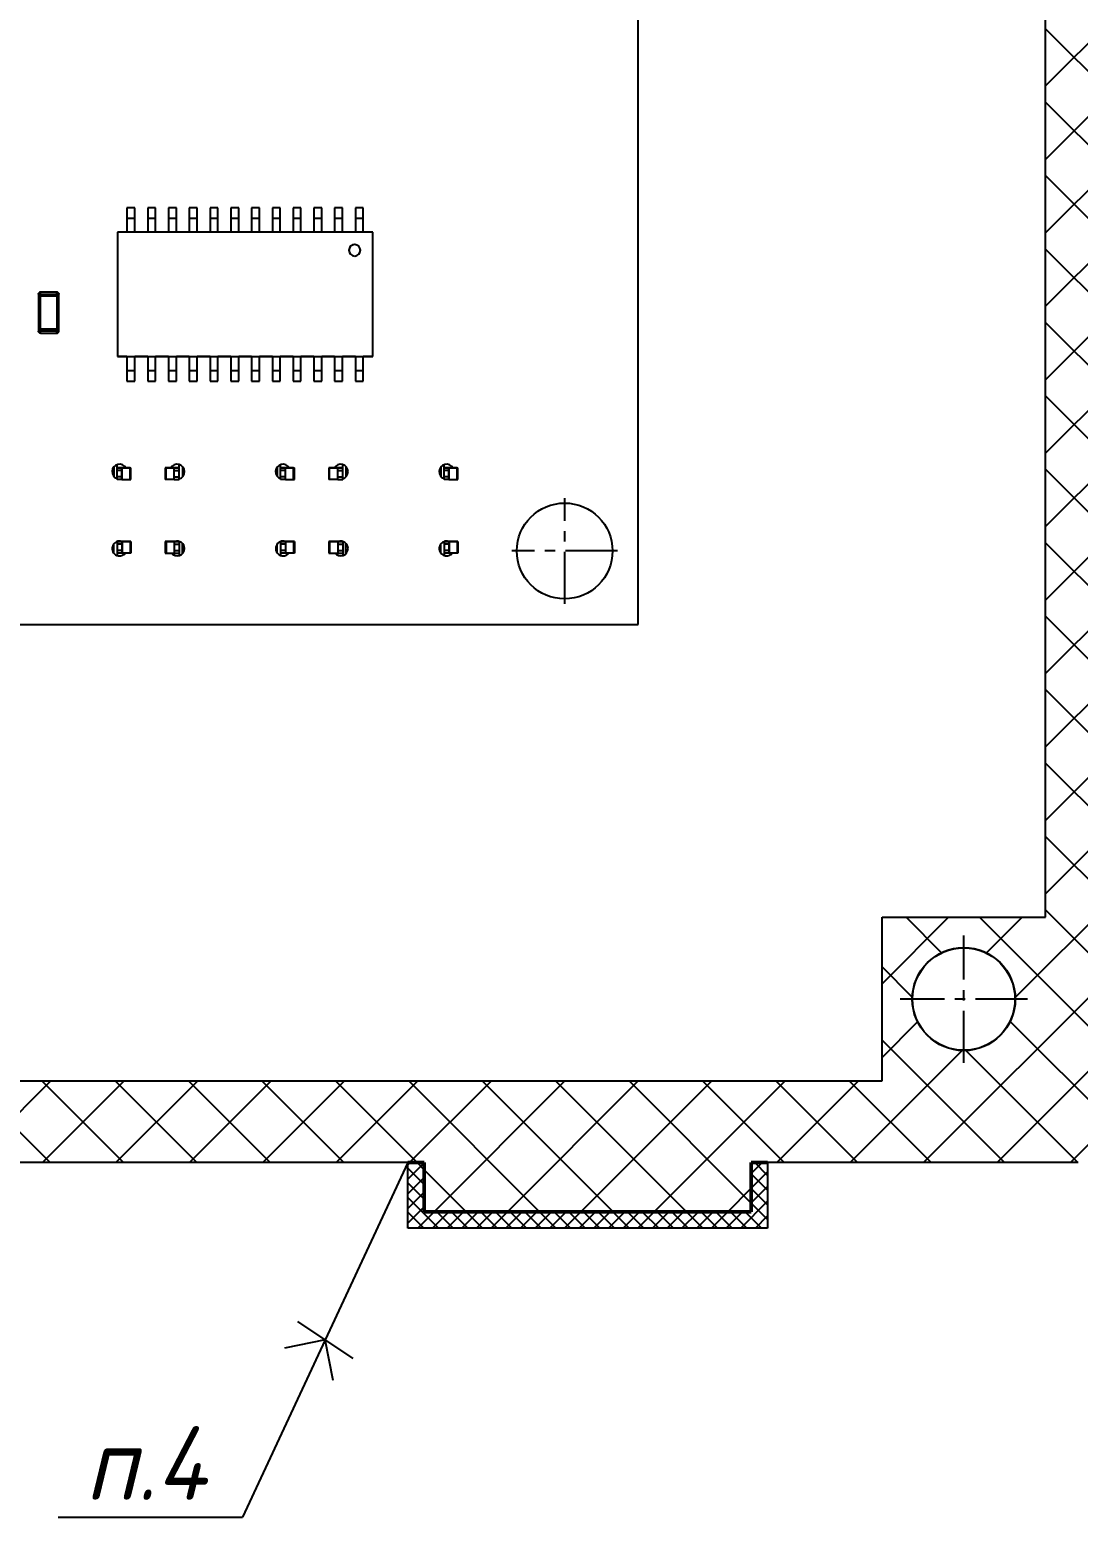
# Model space of a CAD drawing. Header units: millimetres. Extents: x -963 to 6509, y -1367 to 453.
# Drawn here: x 5629.6 to 5693.7, y -372.1 to -281.2 of the extents above; entities that cross this region are included whole.
import ezdxf

# ---------------------------------------------------------------- set-up
doc = ezdxf.new("R2010")
doc.units = ezdxf.units.MM
doc.header["$LTSCALE"] = 0.5
doc.linetypes.add('CENTER', pattern=[10.16, 6.35, -1.27, 1.27, -1.27])
doc.layers.get('0').update_dxf_attribs({"lineweight": 60})
doc.layers.add('3-размеры', color=6, linetype='Continuous')
doc.styles.get("Standard").update_dxf_attribs({"font": 'isocpeui.ttf', "width": 0.9})

msp = doc.modelspace()

# ---------------------------------------------------------------- hatches: boundary and pattern name
at = {"linetype": 'Continuous', "lineweight": 25}
h = msp.add_hatch(dxfattribs=at)
h.set_pattern_fill('ANSI37', style=0)
edge = h.paths.add_edge_path(flags=0)
edge.add_line((5693.734, -230.456), (5529.734, -230.456))
edge.add_arc((5529.734, -233.456), 3, 90, 180)
edge.add_line((5526.734, -233.456), (5526.734, -347.456))
edge.add_arc((5529.734, -347.456), 3, 180, 270)
edge.add_line((5529.734, -350.456), (5549.734, -350.456))
edge.add_line((5549.734, -350.456), (5549.734, -353.456))
edge.add_line((5549.734, -353.456), (5569.734, -353.456))
edge.add_line((5569.734, -353.456), (5569.734, -350.456))
edge.add_line((5569.734, -350.456), (5653.734, -350.456))
edge.add_line((5653.734, -350.456), (5653.734, -353.456))
edge.add_line((5653.734, -353.456), (5673.734, -353.456))
edge.add_line((5673.734, -353.456), (5673.734, -350.456))
edge.add_line((5673.734, -350.456), (5693.734, -350.456))
edge.add_arc((5693.734, -347.456), 3, 270, 360)
edge.add_line((5696.734, -347.456), (5696.734, -233.456))
edge.add_arc((5693.734, -233.456), 3, 0, 90)
edge = h.paths.add_edge_path(flags=0)
edge.add_arc((5686.734, -340.456), 3.15, 0, 360)
edge = h.paths.add_edge_path(flags=0)
edge.add_arc((5536.734, -340.456), 3.15, 0, 360)
edge = h.paths.add_edge_path(flags=0)
edge.add_arc((5536.734, -240.456), 3.15, 0, 360)
edge = h.paths.add_edge_path(flags=0)
edge.add_arc((5686.734, -240.456), 3.15, 0, 360)
h.paths.add_polyline_path([(5531.734, -245.456), (5541.734, -245.456), (5541.734, -235.456), (5681.734, -235.456), (5681.734, -245.456), (5691.734, -245.456), (5691.734, -335.456), (5681.734, -335.456), (5681.734, -345.456), (5541.734, -345.456), (5541.734, -335.456), (5531.734, -335.456)], flags=0)
h = msp.add_hatch(dxfattribs=at)
h.set_pattern_fill('ANSI37', scale=0.2, angle=90, style=0)
h.paths.add_polyline_path([(5652.734, -354.456), (5674.734, -354.456), (5674.734, -350.456), (5673.734, -350.456), (5673.734, -353.456), (5653.734, -353.456), (5653.734, -350.456), (5652.734, -350.456)], flags=0)

# ---------------------------------------------------------------- linework, layer by layer
at = {"color": 7, "linetype": 'Continuous', "lineweight": 25}
for p, q in [((5691.734, -335.456), (5691.734, -245.456)), ((5666.825, -317.558), (5666.825, -252.558)), ((5636.039, -292.074), (5635.559, -292.074)), ((5635.559, -292.074), (5635.559, -292.728)), ((5635.559, -292.728), (5635.559, -293.574)), ((5636.039, -292.728), (5635.559, -292.728)), ((5636.039, -292.728), (5636.039, -292.074)), ((5636.039, -293.574), (5636.039, -292.728)), ((5637.309, -292.074), (5636.829, -292.074)), ((5636.829, -292.074), (5636.829, -292.728)), ((5636.829, -292.728), (5636.829, -293.574)), ((5637.309, -292.728), (5636.829, -292.728)), ((5637.309, -292.728), (5637.309, -292.074)), ((5637.309, -293.574), (5637.309, -292.728)), ((5638.579, -292.074), (5638.099, -292.074)), ((5638.099, -292.074), (5638.099, -292.728)), ((5638.099, -292.728), (5638.099, -293.574)), ((5638.579, -292.728), (5638.099, -292.728)), ((5638.579, -292.728), (5638.579, -292.074)), ((5638.579, -293.574), (5638.579, -292.728)), ((5639.849, -292.074), (5639.369, -292.074)), ((5639.369, -292.074), (5639.369, -292.728)), ((5639.369, -292.728), (5639.369, -293.574)), ((5639.849, -292.728), (5639.369, -292.728)), ((5639.849, -292.728), (5639.849, -292.074)), ((5639.849, -293.574), (5639.849, -292.728)), ((5641.119, -292.074), (5640.639, -292.074)), ((5640.639, -292.074), (5640.639, -292.728)), ((5640.639, -292.728), (5640.639, -293.574)), ((5641.119, -292.728), (5640.639, -292.728)), ((5641.119, -292.728), (5641.119, -292.074)), ((5641.119, -293.574), (5641.119, -292.728)), ((5642.389, -292.074), (5641.909, -292.074)), ((5641.909, -292.074), (5641.909, -292.728)), ((5641.909, -292.728), (5641.909, -293.574)), ((5642.389, -292.728), (5641.909, -292.728)), ((5642.389, -292.728), (5642.389, -292.074)), ((5642.389, -293.574), (5642.389, -292.728)), ((5643.659, -292.074), (5643.179, -292.074)), ((5643.179, -292.074), (5643.179, -292.728)), ((5643.179, -292.728), (5643.179, -293.574)), ((5643.659, -292.728), (5643.179, -292.728)), ((5643.659, -292.728), (5643.659, -292.074)), ((5643.659, -293.574), (5643.659, -292.728)), ((5644.929, -292.074), (5644.449, -292.074)), ((5644.449, -292.074), (5644.449, -292.728)), ((5644.449, -292.728), (5644.449, -293.574)), ((5644.929, -292.728), (5644.449, -292.728)), ((5644.929, -292.728), (5644.929, -292.074)), ((5644.929, -293.574), (5644.929, -292.728)), ((5646.199, -292.074), (5645.719, -292.074)), ((5645.719, -292.074), (5645.719, -292.728)), ((5645.719, -292.728), (5645.719, -293.574)), ((5646.199, -292.728), (5645.719, -292.728)), ((5646.199, -292.728), (5646.199, -292.074)), ((5646.199, -293.574), (5646.199, -292.728)), ((5647.469, -292.074), (5646.989, -292.074)), ((5646.989, -292.074), (5646.989, -292.728)), ((5646.989, -292.728), (5646.989, -293.574)), ((5647.469, -292.728), (5646.989, -292.728)), ((5647.469, -292.728), (5647.469, -292.074)), ((5647.469, -293.574), (5647.469, -292.728)), ((5648.739, -292.074), (5648.259, -292.074)), ((5648.259, -292.074), (5648.259, -292.728)), ((5648.259, -292.728), (5648.259, -293.574)), ((5648.739, -292.728), (5648.259, -292.728)), ((5648.739, -292.728), (5648.739, -292.074)), ((5648.739, -293.574), (5648.739, -292.728)), ((5650.009, -292.074), (5649.529, -292.074)), ((5649.529, -292.074), (5649.529, -292.728)), ((5649.529, -292.728), (5649.529, -293.574)), ((5650.009, -292.728), (5649.529, -292.728)), ((5650.009, -292.728), (5650.009, -292.074)), ((5650.009, -293.574), (5650.009, -292.728)), ((5634.984, -293.574), (5634.984, -301.174)), ((5650.584, -293.574), (5634.984, -293.574)), ((5650.584, -301.174), (5650.584, -293.574)), ((5630.147, -297.359), (5630.147, -297.484)), ((5630.272, -297.359), (5631.267, -297.359)), ((5630.272, -297.484), (5630.272, -297.359)), ((5631.266, -297.233), (5630.273, -297.233)), ((5631.267, -297.359), (5631.267, -297.484)), ((5631.392, -297.484), (5631.392, -297.359)), ((5630.147, -297.484), (5630.147, -299.491)), ((5630.272, -297.484), (5630.147, -297.484)), ((5630.272, -299.491), (5630.272, -297.484)), ((5631.267, -297.484), (5630.272, -297.484)), ((5631.267, -297.484), (5631.267, -299.491)), ((5631.392, -297.484), (5631.267, -297.484)), ((5631.392, -299.491), (5631.392, -297.484)), ((5630.147, -299.491), (5630.147, -299.616)), ((5630.272, -299.491), (5630.147, -299.491)), ((5630.272, -299.616), (5630.272, -299.491)), ((5631.267, -299.491), (5630.272, -299.491)), ((5631.267, -299.616), (5630.272, -299.616)), ((5630.273, -299.742), (5631.266, -299.742)), ((5631.267, -299.491), (5631.267, -299.616)), ((5631.392, -299.491), (5631.267, -299.491)), ((5631.392, -299.616), (5631.392, -299.491)), ((5634.984, -301.174), (5650.584, -301.174)), ((5635.559, -301.174), (5634.984, -301.174)), ((5635.559, -301.174), (5635.559, -302.02)), ((5636.829, -301.174), (5636.039, -301.174)), ((5636.039, -302.02), (5636.039, -301.174)), ((5636.829, -301.174), (5636.829, -302.02)), ((5638.099, -301.174), (5637.309, -301.174)), ((5637.309, -302.02), (5637.309, -301.174)), ((5638.099, -301.174), (5638.099, -302.02)), ((5639.369, -301.174), (5638.579, -301.174)), ((5638.579, -302.02), (5638.579, -301.174)), ((5639.369, -301.174), (5639.369, -302.02)), ((5640.639, -301.174), (5639.849, -301.174)), ((5639.849, -302.02), (5639.849, -301.174)), ((5640.639, -301.174), (5640.639, -302.02)), ((5641.909, -301.174), (5641.119, -301.174)), ((5641.119, -302.02), (5641.119, -301.174)), ((5641.909, -301.174), (5641.909, -302.02)), ((5643.179, -301.174), (5642.389, -301.174)), ((5642.389, -302.02), (5642.389, -301.174)), ((5643.179, -301.174), (5643.179, -302.02)), ((5644.449, -301.174), (5643.659, -301.174)), ((5643.659, -302.02), (5643.659, -301.174)), ((5644.449, -301.174), (5644.449, -302.02)), ((5645.719, -301.174), (5644.929, -301.174)), ((5644.929, -302.02), (5644.929, -301.174)), ((5645.719, -301.174), (5645.719, -302.02)), ((5646.989, -301.174), (5646.199, -301.174)), ((5646.199, -302.02), (5646.199, -301.174)), ((5646.989, -301.174), (5646.989, -302.02)), ((5648.259, -301.174), (5647.469, -301.174)), ((5647.469, -302.02), (5647.469, -301.174)), ((5648.259, -301.174), (5648.259, -302.02)), ((5649.529, -301.174), (5648.739, -301.174)), ((5648.739, -302.02), (5648.739, -301.174)), ((5649.529, -301.174), (5649.529, -302.02)), ((5650.584, -301.174), (5650.009, -301.174)), ((5650.009, -302.02), (5650.009, -301.174)), ((5635.559, -302.02), (5636.039, -302.02)), ((5635.559, -302.02), (5635.559, -302.674)), ((5635.559, -302.674), (5636.039, -302.674)), ((5636.039, -302.674), (5636.039, -302.02)), ((5636.829, -302.02), (5637.309, -302.02)), ((5636.829, -302.02), (5636.829, -302.674)), ((5636.829, -302.674), (5637.309, -302.674)), ((5637.309, -302.674), (5637.309, -302.02)), ((5638.099, -302.02), (5638.579, -302.02)), ((5638.099, -302.02), (5638.099, -302.674)), ((5638.099, -302.674), (5638.579, -302.674)), ((5638.579, -302.674), (5638.579, -302.02)), ((5638.579, -302.674), (5638.579, -302.674)), ((5639.369, -302.02), (5639.849, -302.02)), ((5639.369, -302.02), (5639.369, -302.674)), ((5639.369, -302.674), (5639.849, -302.674)), ((5639.849, -302.674), (5639.849, -302.02)), ((5640.639, -302.02), (5641.119, -302.02)), ((5640.639, -302.02), (5640.639, -302.674)), ((5640.639, -302.674), (5641.119, -302.674)), ((5641.119, -302.674), (5641.119, -302.02)), ((5641.909, -302.02), (5642.389, -302.02)), ((5641.909, -302.02), (5641.909, -302.674)), ((5641.909, -302.674), (5642.389, -302.674)), ((5642.389, -302.674), (5642.389, -302.02)), ((5643.179, -302.02), (5643.659, -302.02)), ((5643.179, -302.02), (5643.179, -302.674)), ((5643.179, -302.674), (5643.659, -302.674)), ((5643.659, -302.674), (5643.659, -302.02)), ((5644.449, -302.02), (5644.929, -302.02)), ((5644.449, -302.02), (5644.449, -302.674)), ((5644.449, -302.674), (5644.929, -302.674)), ((5644.929, -302.674), (5644.929, -302.02)), ((5645.719, -302.02), (5646.199, -302.02)), ((5645.719, -302.02), (5645.719, -302.674)), ((5645.719, -302.674), (5646.199, -302.674)), ((5646.199, -302.674), (5646.199, -302.02)), ((5646.989, -302.02), (5647.469, -302.02)), ((5646.989, -302.02), (5646.989, -302.674)), ((5646.989, -302.674), (5647.469, -302.674)), ((5647.469, -302.674), (5647.469, -302.02)), ((5648.259, -302.02), (5648.739, -302.02)), ((5648.259, -302.02), (5648.259, -302.674)), ((5648.259, -302.674), (5648.739, -302.674)), ((5648.739, -302.674), (5648.739, -302.02)), ((5649.529, -302.02), (5650.009, -302.02)), ((5649.529, -302.02), (5649.529, -302.674)), ((5649.529, -302.674), (5650.009, -302.674)), ((5650.009, -302.674), (5650.009, -302.02)), ((5634.95, -307.983), (5634.95, -307.784)), ((5635.25, -307.983), (5634.95, -307.983)), ((5634.95, -308.141), (5634.95, -307.983)), ((5635.002, -307.983), (5634.95, -307.983)), ((5634.95, -307.983), (5634.994, -307.983)), ((5635.25, -308.141), (5634.95, -308.141)), ((5634.95, -308.526), (5634.95, -308.141)), ((5634.994, -307.983), (5635.494, -307.983)), ((5635.493, -307.983), (5635.002, -307.983)), ((5635.25, -308.141), (5635.25, -307.983)), ((5635.25, -307.983), (5635.256, -307.983)), ((5635.258, -307.983), (5635.25, -307.983)), ((5635.25, -308.526), (5635.25, -308.141)), ((5635.256, -307.983), (5635.757, -307.983)), ((5635.749, -307.983), (5635.258, -307.983)), ((5635.258, -308.683), (5635.258, -307.983)), ((5635.493, -307.983), (5635.5, -307.983)), ((5635.749, -307.983), (5635.8, -307.983)), ((5635.749, -308.683), (5635.749, -307.983)), ((5635.8, -308.683), (5635.8, -307.983)), ((5637.9, -307.983), (5637.9, -308.683)), ((5637.952, -307.983), (5637.9, -307.983)), ((5638.444, -307.983), (5637.944, -307.983)), ((5637.952, -307.983), (5638.443, -307.983)), ((5637.952, -308.683), (5637.952, -307.983)), ((5638.208, -307.983), (5638.2, -307.983)), ((5638.707, -307.983), (5638.206, -307.983)), ((5638.208, -307.983), (5638.699, -307.983)), ((5638.443, -307.983), (5638.45, -307.983)), ((5638.443, -308.683), (5638.443, -307.983)), ((5638.45, -307.983), (5638.444, -307.983)), ((5638.45, -307.983), (5638.75, -307.983)), ((5638.45, -308.141), (5638.45, -307.983)), ((5638.45, -308.141), (5638.75, -308.141)), ((5638.45, -308.526), (5638.45, -308.141)), ((5638.699, -307.983), (5638.75, -307.983)), ((5638.75, -307.983), (5638.707, -307.983)), ((5638.75, -307.783), (5638.75, -307.776)), ((5638.75, -307.983), (5638.75, -307.783)), ((5638.75, -308.141), (5638.75, -307.983)), ((5638.75, -308.526), (5638.75, -308.141)), ((5644.95, -307.983), (5644.95, -307.784)), ((5645.25, -307.983), (5644.95, -307.983)), ((5644.95, -308.141), (5644.95, -307.983)), ((5645.002, -307.983), (5644.95, -307.983)), ((5644.95, -307.983), (5644.994, -307.983)), ((5645.25, -308.141), (5644.95, -308.141)), ((5644.994, -307.983), (5645.494, -307.983)), ((5645.493, -307.983), (5645.002, -307.983)), ((5645.25, -308.141), (5645.25, -307.983)), ((5645.25, -307.983), (5645.256, -307.983)), ((5645.258, -307.983), (5645.25, -307.983)), ((5645.25, -308.526), (5645.25, -308.141)), ((5645.256, -307.983), (5645.757, -307.983)), ((5645.749, -307.983), (5645.258, -307.983)), ((5645.258, -308.683), (5645.258, -307.983)), ((5645.493, -307.983), (5645.5, -307.983)), ((5645.749, -307.983), (5645.8, -307.983)), ((5645.749, -308.683), (5645.749, -307.983)), ((5645.8, -308.683), (5645.8, -307.983)), ((5647.9, -307.983), (5647.9, -308.683)), ((5647.952, -307.983), (5647.9, -307.983)), ((5648.444, -307.983), (5647.944, -307.983)), ((5647.952, -307.983), (5648.443, -307.983)), ((5647.952, -308.683), (5647.952, -307.983)), ((5648.208, -307.983), (5648.2, -307.983)), ((5648.707, -307.983), (5648.206, -307.983)), ((5648.208, -307.983), (5648.699, -307.983)), ((5648.443, -307.983), (5648.45, -307.983)), ((5648.443, -308.683), (5648.443, -307.983)), ((5648.45, -307.983), (5648.444, -307.983)), ((5648.45, -307.983), (5648.75, -307.983)), ((5648.45, -308.141), (5648.45, -307.983)), ((5648.45, -308.141), (5648.75, -308.141)), ((5648.45, -308.526), (5648.45, -308.141)), ((5648.699, -307.983), (5648.75, -307.983)), ((5648.75, -307.983), (5648.707, -307.983)), ((5648.75, -307.783), (5648.75, -307.776)), ((5648.75, -307.983), (5648.75, -307.783)), ((5648.75, -308.141), (5648.75, -307.983)), ((5648.75, -308.526), (5648.75, -308.141)), ((5654.95, -307.983), (5654.95, -307.784)), ((5655.25, -307.983), (5654.95, -307.983)), ((5654.95, -308.141), (5654.95, -307.983)), ((5655.002, -307.983), (5654.95, -307.983)), ((5654.95, -307.983), (5654.994, -307.983)), ((5655.25, -308.141), (5654.95, -308.141)), ((5654.95, -308.526), (5654.95, -308.141)), ((5654.994, -307.983), (5655.494, -307.983)), ((5655.493, -307.983), (5655.002, -307.983)), ((5655.25, -308.141), (5655.25, -307.983)), ((5655.25, -307.983), (5655.256, -307.983)), ((5655.258, -307.983), (5655.25, -307.983)), ((5655.25, -308.526), (5655.25, -308.141)), ((5655.256, -307.983), (5655.757, -307.983)), ((5655.749, -307.983), (5655.258, -307.983)), ((5655.258, -308.683), (5655.258, -307.983)), ((5655.493, -307.983), (5655.5, -307.983)), ((5655.749, -307.983), (5655.8, -307.983)), ((5655.749, -308.683), (5655.749, -307.983)), ((5655.8, -308.683), (5655.8, -307.983)), ((5635.25, -308.526), (5634.95, -308.526)), ((5634.95, -308.683), (5634.95, -308.526)), ((5635.25, -308.683), (5634.95, -308.683)), ((5635.25, -308.683), (5635.25, -308.526)), ((5635.25, -308.683), (5635.258, -308.683)), ((5635.258, -308.683), (5635.749, -308.683)), ((5635.749, -308.683), (5635.8, -308.683)), ((5637.952, -308.683), (5637.9, -308.683)), ((5638.443, -308.683), (5637.952, -308.683)), ((5638.45, -308.683), (5638.443, -308.683)), ((5638.45, -308.526), (5638.75, -308.526)), ((5638.45, -308.683), (5638.45, -308.526)), ((5638.45, -308.683), (5638.75, -308.683)), ((5638.75, -308.683), (5638.75, -308.526)), ((5645.25, -308.526), (5644.95, -308.526)), ((5644.95, -308.683), (5644.95, -308.526)), ((5645.25, -308.683), (5644.95, -308.683)), ((5645.25, -308.683), (5645.25, -308.526)), ((5645.25, -308.683), (5645.258, -308.683)), ((5645.258, -308.683), (5645.749, -308.683)), ((5645.749, -308.683), (5645.8, -308.683)), ((5647.952, -308.683), (5647.9, -308.683)), ((5648.443, -308.683), (5647.952, -308.683)), ((5648.45, -308.683), (5648.443, -308.683)), ((5648.45, -308.526), (5648.75, -308.526)), ((5648.45, -308.683), (5648.45, -308.526)), ((5648.45, -308.683), (5648.75, -308.683)), ((5648.75, -308.683), (5648.75, -308.526)), ((5655.25, -308.526), (5654.95, -308.526)), ((5654.95, -308.683), (5654.95, -308.526)), ((5655.25, -308.683), (5654.95, -308.683)), ((5655.25, -308.683), (5655.25, -308.526)), ((5655.25, -308.683), (5655.258, -308.683)), ((5655.258, -308.683), (5655.749, -308.683)), ((5655.749, -308.683), (5655.8, -308.683)), ((5635.25, -312.483), (5634.95, -312.483)), ((5634.95, -312.483), (5634.95, -312.641)), ((5634.95, -312.483), (5635.002, -312.483)), ((5634.994, -312.483), (5634.95, -312.483)), ((5635.25, -312.641), (5634.95, -312.641)), ((5634.95, -312.641), (5634.95, -313.026)), ((5635.494, -312.483), (5634.994, -312.483)), ((5635.002, -312.483), (5635.493, -312.483)), ((5635.25, -312.483), (5635.25, -312.641)), ((5635.25, -312.483), (5635.258, -312.483)), ((5635.256, -312.483), (5635.25, -312.483)), ((5635.25, -312.641), (5635.25, -313.026)), ((5635.757, -312.483), (5635.256, -312.483)), ((5635.258, -312.483), (5635.258, -313.183)), ((5635.258, -312.483), (5635.749, -312.483)), ((5635.493, -312.483), (5635.5, -312.483)), ((5635.5, -312.483), (5635.494, -312.483)), ((5635.749, -312.483), (5635.8, -312.483)), ((5635.749, -312.483), (5635.749, -313.183)), ((5635.8, -312.483), (5635.757, -312.483)), ((5635.8, -312.483), (5635.8, -313.183)), ((5637.952, -312.483), (5637.9, -312.483)), ((5637.9, -312.483), (5637.944, -312.483)), ((5637.9, -312.483), (5637.9, -313.183)), ((5637.944, -312.483), (5638.444, -312.483)), ((5638.443, -312.483), (5637.952, -312.483)), ((5637.952, -312.483), (5637.952, -313.183)), ((5638.2, -312.483), (5638.206, -312.483)), ((5638.208, -312.483), (5638.2, -312.483)), ((5638.206, -312.483), (5638.707, -312.483)), ((5638.699, -312.483), (5638.208, -312.483)), ((5638.45, -312.483), (5638.443, -312.483)), ((5638.443, -312.483), (5638.443, -313.183)), ((5638.444, -312.483), (5638.45, -312.483)), ((5638.45, -312.483), (5638.75, -312.483)), ((5638.45, -312.483), (5638.45, -312.641)), ((5638.45, -312.641), (5638.75, -312.641)), ((5638.45, -312.641), (5638.45, -313.026)), ((5638.75, -312.483), (5638.699, -312.483)), ((5638.707, -312.483), (5638.75, -312.483)), ((5638.75, -312.476), (5638.75, -312.483)), ((5638.75, -312.483), (5638.75, -312.641)), ((5638.75, -312.483), (5638.75, -312.483)), ((5638.75, -312.641), (5638.75, -313.026)), ((5645.25, -312.483), (5644.95, -312.483)), ((5644.95, -312.483), (5644.95, -312.641)), ((5644.95, -312.483), (5645.002, -312.483)), ((5644.994, -312.483), (5644.95, -312.483)), ((5645.25, -312.641), (5644.95, -312.641)), ((5644.95, -312.641), (5644.95, -313.026)), ((5645.494, -312.483), (5644.994, -312.483)), ((5645.002, -312.483), (5645.493, -312.483)), ((5645.25, -312.483), (5645.25, -312.641)), ((5645.25, -312.483), (5645.258, -312.483)), ((5645.256, -312.483), (5645.25, -312.483)), ((5645.25, -312.641), (5645.25, -313.026)), ((5645.757, -312.483), (5645.256, -312.483)), ((5645.258, -312.483), (5645.258, -313.183)), ((5645.258, -312.483), (5645.749, -312.483)), ((5645.493, -312.483), (5645.5, -312.483)), ((5645.5, -312.483), (5645.494, -312.483)), ((5645.749, -312.483), (5645.8, -312.483)), ((5645.749, -312.483), (5645.749, -313.183)), ((5645.8, -312.483), (5645.757, -312.483)), ((5645.8, -312.483), (5645.8, -313.183)), ((5647.952, -312.483), (5647.9, -312.483)), ((5647.9, -312.483), (5647.944, -312.483)), ((5647.9, -312.483), (5647.9, -313.183)), ((5647.944, -312.483), (5648.444, -312.483)), ((5648.443, -312.483), (5647.952, -312.483)), ((5647.952, -312.483), (5647.952, -313.183)), ((5648.2, -312.483), (5648.206, -312.483)), ((5648.208, -312.483), (5648.2, -312.483)), ((5648.206, -312.483), (5648.707, -312.483)), ((5648.699, -312.483), (5648.208, -312.483)), ((5648.45, -312.483), (5648.443, -312.483)), ((5648.443, -312.483), (5648.443, -313.183)), ((5648.444, -312.483), (5648.45, -312.483)), ((5648.45, -312.483), (5648.75, -312.483)), ((5648.45, -312.483), (5648.45, -312.641)), ((5648.45, -312.641), (5648.75, -312.641)), ((5648.45, -312.641), (5648.45, -313.026)), ((5648.75, -312.483), (5648.699, -312.483)), ((5648.707, -312.483), (5648.75, -312.483)), ((5648.75, -312.476), (5648.75, -312.483)), ((5648.75, -312.483), (5648.75, -312.641)), ((5648.75, -312.483), (5648.75, -312.483)), ((5648.75, -312.641), (5648.75, -313.026)), ((5655.25, -312.483), (5654.95, -312.483)), ((5654.95, -312.483), (5654.95, -312.641)), ((5654.95, -312.483), (5655.002, -312.483)), ((5654.994, -312.483), (5654.95, -312.483)), ((5655.25, -312.641), (5654.95, -312.641)), ((5654.95, -312.641), (5654.95, -313.026)), ((5655.494, -312.483), (5654.994, -312.483)), ((5655.002, -312.483), (5655.493, -312.483)), ((5655.25, -312.483), (5655.25, -312.641)), ((5655.25, -312.483), (5655.258, -312.483)), ((5655.256, -312.483), (5655.25, -312.483)), ((5655.25, -312.641), (5655.25, -313.026)), ((5655.757, -312.483), (5655.256, -312.483)), ((5655.258, -312.483), (5655.258, -313.183)), ((5655.258, -312.483), (5655.749, -312.483)), ((5655.493, -312.483), (5655.5, -312.483)), ((5655.5, -312.483), (5655.494, -312.483)), ((5655.749, -312.483), (5655.8, -312.483)), ((5655.749, -312.483), (5655.749, -313.183)), ((5655.8, -312.483), (5655.757, -312.483)), ((5655.8, -312.483), (5655.8, -313.183)), ((5635.25, -313.026), (5634.95, -313.026)), ((5634.95, -313.026), (5634.95, -313.183)), ((5635.25, -313.183), (5634.95, -313.183)), ((5634.95, -313.183), (5634.95, -313.333)), ((5635.25, -313.026), (5635.25, -313.183)), ((5635.258, -313.183), (5635.25, -313.183)), ((5635.749, -313.183), (5635.258, -313.183)), ((5635.8, -313.183), (5635.749, -313.183)), ((5637.9, -313.183), (5637.952, -313.183)), ((5637.952, -313.183), (5638.443, -313.183)), ((5638.443, -313.183), (5638.45, -313.183)), ((5638.45, -313.026), (5638.75, -313.026)), ((5638.45, -313.026), (5638.45, -313.183)), ((5638.45, -313.183), (5638.75, -313.183)), ((5638.75, -313.026), (5638.75, -313.183)), ((5638.75, -313.183), (5638.75, -313.341)), ((5645.25, -313.026), (5644.95, -313.026)), ((5644.95, -313.026), (5644.95, -313.183)), ((5645.25, -313.183), (5644.95, -313.183)), ((5644.95, -313.183), (5644.95, -313.333)), ((5645.25, -313.026), (5645.25, -313.183)), ((5645.258, -313.183), (5645.25, -313.183)), ((5645.749, -313.183), (5645.258, -313.183)), ((5645.8, -313.183), (5645.749, -313.183)), ((5647.9, -313.183), (5647.952, -313.183)), ((5647.952, -313.183), (5648.443, -313.183)), ((5648.443, -313.183), (5648.45, -313.183)), ((5648.45, -313.026), (5648.75, -313.026)), ((5648.45, -313.026), (5648.45, -313.183)), ((5648.45, -313.183), (5648.75, -313.183)), ((5648.75, -313.026), (5648.75, -313.183)), ((5648.75, -313.183), (5648.75, -313.341)), ((5655.25, -313.026), (5654.95, -313.026)), ((5654.95, -313.026), (5654.95, -313.183)), ((5655.25, -313.183), (5654.95, -313.183)), ((5654.95, -313.183), (5654.95, -313.333)), ((5655.25, -313.026), (5655.25, -313.183)), ((5655.258, -313.183), (5655.25, -313.183)), ((5655.749, -313.183), (5655.258, -313.183)), ((5655.8, -313.183), (5655.749, -313.183)), ((5556.825, -317.558), (5666.825, -317.558)), ((5681.734, -345.456), (5681.734, -335.456)), ((5681.734, -335.456), (5691.734, -335.456)), ((5541.734, -345.456), (5681.734, -345.456)), ((5653.734, -350.456), (5569.734, -350.456)), ((5652.734, -354.456), (5652.734, -350.456)), ((5653.734, -350.456), (5652.734, -350.456)), ((5653.734, -350.456), (5653.734, -353.456)), ((5673.734, -353.456), (5673.734, -350.456)), ((5674.734, -350.456), (5673.734, -350.456)), ((5693.734, -350.456), (5673.734, -350.456)), ((5674.734, -350.456), (5674.734, -354.456)), ((5673.734, -353.456), (5653.734, -353.456)), ((5674.734, -354.456), (5652.734, -354.456))]:
    msp.add_line(p, q, dxfattribs=at)
at = {"color": 8, "linetype": 'Continuous', "lineweight": 25}
for p, q in [((5634.75, -307.926), (5634.75, -308.491)), ((5638.773, -307.783), (5638.75, -307.783)), ((5638.95, -307.897), (5638.95, -308.52)), ((5644.75, -307.926), (5644.75, -308.491)), ((5648.773, -307.783), (5648.75, -307.783)), ((5648.95, -307.897), (5648.95, -308.52)), ((5654.75, -307.926), (5654.75, -308.491)), ((5634.75, -313.191), (5634.75, -312.626)), ((5635.248, -312.483), (5634.953, -312.483)), ((5638.478, -312.483), (5638.75, -312.483)), ((5638.95, -313.22), (5638.95, -312.597)), ((5644.75, -313.191), (5644.75, -312.626)), ((5645.248, -312.483), (5644.953, -312.483)), ((5648.478, -312.483), (5648.75, -312.483)), ((5648.95, -313.22), (5648.95, -312.597)), ((5654.75, -313.191), (5654.75, -312.626)), ((5655.248, -312.483), (5654.953, -312.483))]:
    msp.add_line(p, q, dxfattribs=at)
at = {"linetype": 'CENTER', "lineweight": -2}
for p, q in [((5662.325, -316.293), (5662.325, -309.823)), ((5665.56, -313.058), (5659.09, -313.058)), ((5686.734, -344.346), (5686.734, -336.565)), ((5690.625, -340.456), (5682.843, -340.456))]:
    msp.add_line(p, q, dxfattribs=at)
at = {"lineweight": 50}
for p, q in [((5652.734, -350.456), (5653.734, -350.456)), ((5653.734, -350.456), (5653.734, -353.456)), ((5673.734, -353.456), (5673.734, -350.456)), ((5673.734, -350.456), (5674.734, -350.456)), ((5653.734, -353.456), (5673.734, -353.456))]:
    msp.add_line(p, q, dxfattribs=at)
at = {"lineweight": 25}
for p, q in [((5645.995, -360.17), (5649.367, -362.421)), ((5647.681, -361.296), (5645.196, -361.791)), ((5648.176, -363.781), (5647.681, -361.296))]:
    msp.add_line(p, q, dxfattribs=at)
at = {"color": 7, "linetype": 'Continuous', "lineweight": 25, "flags": 128}
msp.add_lwpolyline([(5644.95, -308.526), (5644.95, -308.498), (5644.95, -308.454), (5644.95, -308.397), (5644.95, -308.333), (5644.95, -308.27), (5644.95, -308.213), (5644.95, -308.168), (5644.95, -308.141)], dxfattribs=at)
at = {"color": 7, "linetype": 'Continuous', "lineweight": 25}
for centre, radius in [((5662.325, -313.058), 2.928), ((5686.734, -340.456), 3.15), ((5686.734, -340.456), 3.131)]:
    msp.add_circle(centre, radius, dxfattribs=at)
for centre, radius, start, end in [((5649.484, -294.674), 0.35, 90.00001, 270.00001), ((5649.484, -294.674), 0.35, 90.00001, 180.00001), ((5649.484, -294.674), 0.35, 270.00001, 90.00001), ((5649.484, -294.674), 0.35, 0.00001, 90.00001), ((5635.1, -308.208), 0.45, 30.01559, 250.52079), ((5638.625, -308.208), 0.45, 0, 149.98432), ((5638.625, -308.208), 0.45, 286.11998, 0), ((5645.1, -308.208), 0.45, 30.01559, 250.52085), ((5648.625, -308.208), 0.45, 0, 149.98432), ((5648.625, -308.208), 0.45, 286.12004, 0), ((5655.1, -308.208), 0.45, 30.01559, 250.52091), ((5635.1, -312.908), 0.45, 70.85345, 322.34705), ((5638.625, -312.908), 0.45, 0, 109.14636), ((5645.1, -312.908), 0.45, 70.85334, 322.34705), ((5648.625, -312.908), 0.45, 0, 109.14636), ((5655.1, -312.908), 0.45, 70.85334, 322.34705), ((5638.625, -312.908), 0.45, 217.65284, 0), ((5648.625, -312.908), 0.45, 217.65284, 0)]:
    msp.add_arc(centre, radius, start, end, dxfattribs=at)
for points, knots in [([(5630.147, -297.359), (5630.149, -297.342), (5630.153, -297.309), (5630.182, -297.268), (5630.223, -297.239), (5630.256, -297.235), (5630.273, -297.233)], [0, 0, 0, 0, 0.250004, 0.500011, 0.749981, 1, 1, 1, 1]), ([(5630.272, -297.359), (5630.255, -297.359), (5630.223, -297.359), (5630.181, -297.359), (5630.153, -297.359), (5630.149, -297.359), (5630.147, -297.359)], [0, 0, 0, 0, 0.249978, 0.499998, 0.749996, 1, 1, 1, 1]), ([(5630.273, -297.233), (5630.266, -297.234), (5630.253, -297.234), (5630.231, -297.24), (5630.209, -297.249), (5630.196, -297.26), (5630.189, -297.265)], [0, 0, 0, 0, 0.2057225, 0.4479128, 0.7193205, 1, 1, 1, 1]), ([(5630.272, -297.359), (5630.272, -297.342), (5630.272, -297.309), (5630.272, -297.268), (5630.272, -297.239), (5630.272, -297.235), (5630.273, -297.233)], [0, 0, 0, 0, 0.2499945, 0.4999965, 0.7499954, 1, 1, 1, 1]), ([(5631.267, -297.359), (5631.267, -297.342), (5631.267, -297.309), (5631.267, -297.268), (5631.267, -297.239), (5631.266, -297.235), (5631.266, -297.233)], [0, 0, 0, 0, 0.249998, 0.500001, 0.749999, 1, 1, 1, 1]), ([(5631.392, -297.359), (5631.39, -297.342), (5631.386, -297.309), (5631.357, -297.268), (5631.316, -297.239), (5631.283, -297.235), (5631.266, -297.233)], [0, 0, 0, 0, 0.249998, 0.49998, 0.749981, 1, 1, 1, 1]), ([(5631.266, -297.233), (5631.283, -297.235), (5631.316, -297.239), (5631.357, -297.268), (5631.386, -297.309), (5631.39, -297.342), (5631.392, -297.359)], [0, 0, 0, 0, 0.250019, 0.50002, 0.750002, 1, 1, 1, 1]), ([(5631.392, -297.359), (5631.39, -297.359), (5631.386, -297.359), (5631.357, -297.359), (5631.316, -297.359), (5631.284, -297.359), (5631.267, -297.359)], [0, 0, 0, 0, 0.250003, 0.5, 0.749986, 1, 1, 1, 1]), ([(5630.147, -299.616), (5630.149, -299.616), (5630.153, -299.616), (5630.181, -299.616), (5630.223, -299.616), (5630.255, -299.616), (5630.272, -299.616)], [0, 0, 0, 0, 0.2500042, 0.5000025, 0.7500225, 1, 1, 1, 1]), ([(5630.273, -299.742), (5630.256, -299.74), (5630.223, -299.736), (5630.182, -299.707), (5630.153, -299.665), (5630.149, -299.633), (5630.147, -299.616)], [0, 0, 0, 0, 0.250018, 0.499995, 0.749995, 1, 1, 1, 1]), ([(5630.273, -299.742), (5630.272, -299.74), (5630.272, -299.736), (5630.272, -299.707), (5630.272, -299.665), (5630.272, -299.633), (5630.272, -299.616)], [0, 0, 0, 0, 0.250004, 0.500009, 0.750004, 1, 1, 1, 1]), ([(5631.266, -299.742), (5631.266, -299.74), (5631.267, -299.736), (5631.267, -299.707), (5631.267, -299.665), (5631.267, -299.633), (5631.267, -299.616)], [0, 0, 0, 0, 0.2500003, 0.5000044, 0.750001, 1, 1, 1, 1]), ([(5631.266, -299.742), (5631.283, -299.74), (5631.316, -299.736), (5631.357, -299.707), (5631.386, -299.665), (5631.39, -299.633), (5631.392, -299.616)], [0, 0, 0, 0, 0.250019, 0.500026, 0.750001, 1, 1, 1, 1]), ([(5631.266, -299.742), (5631.283, -299.74), (5631.316, -299.736), (5631.357, -299.707), (5631.386, -299.665), (5631.39, -299.633), (5631.392, -299.616)], [0, 0, 0, 0, 0.2500152, 0.5000211, 0.7499979, 1, 1, 1, 1]), ([(5631.267, -299.616), (5631.284, -299.616), (5631.316, -299.616), (5631.357, -299.616), (5631.386, -299.616), (5631.39, -299.616), (5631.392, -299.616)], [0, 0, 0, 0, 0.250014, 0.5, 0.749997, 1, 1, 1, 1])]:
    msp.add_open_spline(points, degree=3, knots=knots, dxfattribs=at)
at = {"layer": '3-размеры', "color": 0, "lineweight": 25}
for p in [(5652.734, -350.456), (5631.341, -372.136)]:
    msp.add_line(p, (5642.628, -372.136), dxfattribs=at)

# ---------------------------------------------------------------- texts
at = {"layer": '3-размеры', "color": 0, "lineweight": 25, "width": 0.9}
msp.add_text('п.4', height=4.5, dxfattribs=at).set_placement((5633.007, -371.073))

doc.saveas('drawing.dxf')
